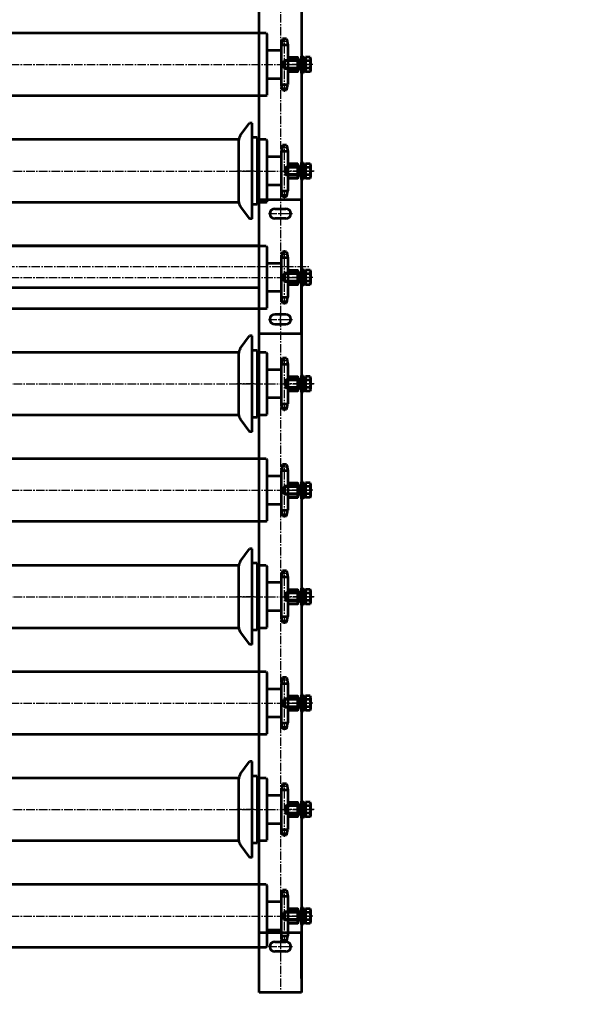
# Model space of a CAD drawing. Header units: millimetres. Extents: x -67280 to 67280, y -47520 to 47520.
# Drawn here: x -47074 to -46275, y -20531 to -19137 of the extents above; entities that cross this region are included whole.
import ezdxf

# ---------------------------------------------------------------- set-up
doc = ezdxf.new("R2010")
doc.units = ezdxf.units.MM
doc.linetypes.add('点画线', pattern=[18, 12, -2, 2, -2])
doc.layers.get('0').update_dxf_attribs({"lineweight": 35})
for name, color, linetype, lineweight in [('EB0', 7, 'Continuous', 35), ('EB0_1', 7, 'Continuous', 35), ('中心线层', 1, '点画线', 18), ('尺寸线层', 4, 'Continuous', 18), ('粗实线层', 7, 'Continuous', 35)]:
    doc.layers.add(name, color=color, linetype=linetype, lineweight=lineweight)
doc.styles.add('标准', font='', dxfattribs={"width": 0.667})
doc.styles.get('标准').set_extended_font_data('宋体')
doc.dimstyles.new('标准', dxfattribs={"dimscale": 160, "dimtxt": 2, "dimasz": 1, "dimexe": 1, "dimexo": 0, "dimgap": 1, "dimtad": 1, "dimdec": 1, "dimdsep": 46, "dimtxsty": '标准', "dimblk": '_CAXARROW', "dimcen": 0, "dimdle": 2, "dimaunit": 1, "dimadec": 0, "dimazin": 2, "dimtfac": 0.707107, "dimtdec": 3, "dimtmove": 0, "dimatfit": 3, "dimfxl": 0, "dimfrac": 2, "dimtolj": 1, "dimarcsym": 0})

# ---------------------------------------------------------------- blocks, each defined once
blk = doc.blocks.new('*X503')
at = {"layer": '尺寸线层', "linetype": 'Continuous', "lineweight": 18}
for points in [[(-51183.3, -18397.3), (-51163.3, -18557.3), (-51203.3, -18557.3)], [(-51183.3, -22837.3), (-51163.3, -22677.3), (-51203.3, -22677.3)]]:
    blk.add_hatch(color=0, dxfattribs=at).paths.add_polyline_path(points, flags=0)
at = {"layer": '尺寸线层', "color": 0}
for p, q in [((-46008, -18397.3), (-51343.3, -18397.3)), ((-46125.8, -22837.3), (-51343.3, -22837.3))]:
    blk.add_line(p, q, dxfattribs=at)
at = {"layer": '尺寸线层', "color": 0, "linetype": 'Continuous', "lineweight": 18}
blk.add_line((-51183.3, -18397.3), (-51183.3, -22837.3), dxfattribs=at)
at = {"layer": '尺寸线层', "color": 0, "insert": (-51503.3, -20617.3), "char_height": 320, "width": 1253.13, "attachment_point": 5, "rotation": 90, "line_spacing_factor": 1.15057, "style": '标准'}
blk.add_mtext('\\T1.1;4440', dxfattribs=at)
blk = doc.blocks.new('_CAXARROW')
blk.add_hatch(color=0).paths.add_polyline_path([(0, 0), (-1, 0.125), (-1, -0.125)], flags=0)
blk = doc.blocks.new('*X1335')
at = {"layer": 'EB0', "linetype": '点画线', "lineweight": 18}
for p, q in [((550, 248), (550, 325)), ((545.6, 319.7), (554.5, 319.7)), ((-576.9, 286.5), (588.1, 286.5)), ((590.1, 286.5), (546.6, 286.5)), ((573.5, 286.5), (582.6, 286.5)), ((545.6, 253.3), (554.5, 253.3)), ((545.6, 168.7), (554.5, 168.7)), ((550, 97), (550, 174)), ((-572.9, 135.5), (592.1, 135.5)), ((507, 135.5), (482, 135.5)), ((592.1, 135.5), (548.6, 135.5)), ((573.5, 135.5), (582.6, 135.5)), ((545.6, 102.3), (554.5, 102.3)), ((545.6, 17.7), (554.5, 17.7)), ((550, -54), (550, 23)), ((-576.9, -15.5), (588.1, -15.5)), ((590.1, -15.5), (546.6, -15.5)), ((573.5, -15.5), (582.6, -15.5)), ((545.6, -48.7), (554.5, -48.7)), ((545.6, -133.3), (554.5, -133.3)), ((550, -205), (550, -128)), ((-572.9, -166.5), (592.1, -166.5)), ((507, -166.5), (482, -166.5)), ((592.1, -166.5), (548.6, -166.5)), ((573.5, -166.5), (582.6, -166.5)), ((545.6, -199.7), (554.5, -199.7)), ((545.6, -284.3), (554.5, -284.3)), ((550, -356), (550, -279)), ((-576.9, -317.5), (588.1, -317.5)), ((590.1, -317.5), (546.6, -317.5)), ((573.5, -317.5), (582.6, -317.5)), ((545.6, -350.7), (554.5, -350.7)), ((550, -507), (550, -430)), ((545.6, -435.3), (554.5, -435.3)), ((-572.9, -468.5), (592.1, -468.5)), ((507, -468.5), (482, -468.5)), ((592.1, -468.5), (548.6, -468.5)), ((573.5, -468.5), (582.6, -468.5)), ((545.6, -501.7), (554.5, -501.7)), ((550, -658), (550, -581)), ((545.6, -586.3), (554.5, -586.3)), ((-576.9, -619.5), (588.1, -619.5)), ((590.1, -619.5), (546.6, -619.5)), ((573.5, -619.5), (582.6, -619.5)), ((545.6, -652.7), (554.5, -652.7)), ((545.6, -737.3), (554.5, -737.3)), ((550, -809), (550, -732)), ((-572.9, -770.5), (592.1, -770.5)), ((507, -770.5), (482, -770.5)), ((592.1, -770.5), (548.6, -770.5)), ((573.5, -770.5), (582.6, -770.5)), ((545.6, -803.7), (554.5, -803.7)), ((545.6, -888.3), (554.5, -888.3)), ((550, -960), (550, -883)), ((-576.9, -921.5), (588.1, -921.5)), ((590.1, -921.5), (546.6, -921.5)), ((573.5, -921.5), (582.6, -921.5)), ((545.6, -954.7), (554.5, -954.7))]:
    blk.add_line(p, q, dxfattribs=at)
at = {"layer": 'EB0'}
for p, q in [((574, 274.5), (574, 298.5)), ((574, 298.5), (576.5, 298.5)), ((574, 293), (576.5, 293)), ((576.5, 298.5), (576.5, 274.5)), ((576.5, 295.7), (576.5, 277.3)), ((576.5, 295.7), (579.6, 295.7)), ((579.6, 276.1), (579.6, 296.9)), ((586.3, 296.9), (579.6, 296.9)), ((579.6, 295.7), (579.6, 277.3)), ((587.1, 278.7), (587.1, 294.3)), ((549.6, 291.6), (550.5, 292.5)), ((549.6, 281.4), (549.6, 291.6)), ((571.6, 291.6), (549.6, 291.6)), ((549.6, 281.4), (550.5, 280.5)), ((571.6, 281.4), (549.6, 281.4)), ((579.6, 292.5), (550.5, 292.5)), ((550.5, 280.5), (550.5, 292.5)), ((579.6, 280.5), (550.5, 280.5)), ((571.6, 280.5), (571.6, 292.5)), ((576.5, 280), (574, 280)), ((576.5, 287.3), (579.6, 288.1)), ((576.5, 285.7), (576.9, 285.8)), ((576.9, 285.8), (579.6, 286.5)), ((579.6, 280.5), (579.6, 292.5)), ((586.3, 291.7), (579.6, 291.7)), ((586.3, 281.3), (579.6, 281.3)), ((576.5, 274.5), (574, 274.5)), ((576.5, 277.3), (579.6, 277.3)), ((586.3, 276.1), (579.6, 276.1)), ((551.6, 140.6), (552.5, 141.5)), ((551.6, 130.4), (551.6, 140.6)), ((573.6, 140.6), (551.6, 140.6)), ((579.6, 141.5), (552.5, 141.5)), ((552.5, 129.5), (552.5, 141.5)), ((570, 141.6), (574, 141.6)), ((573.6, 129.5), (573.6, 141.5)), ((574, 123.5), (574, 147.5)), ((574, 147.5), (576.5, 147.5)), ((574, 142), (576.5, 142)), ((576.5, 147.5), (576.5, 123.5)), ((576.5, 144.7), (576.5, 126.3)), ((576.5, 144.7), (579.6, 144.7)), ((579.6, 125.1), (579.6, 145.9)), ((586.3, 145.9), (579.6, 145.9)), ((579.6, 144.7), (579.6, 126.3)), ((579.6, 129.5), (579.6, 141.5)), ((586.3, 140.7), (579.6, 140.7)), ((587.1, 127.7), (587.1, 143.3)), ((551.6, 130.4), (552.5, 129.5)), ((573.6, 130.4), (551.6, 130.4)), ((579.6, 129.5), (552.5, 129.5)), ((570, 129.4), (574, 129.4)), ((576.5, 129), (574, 129)), ((576.5, 136.3), (579.6, 137.1)), ((576.5, 134.7), (576.9, 134.8)), ((576.5, 126.3), (579.6, 126.3)), ((576.9, 134.8), (579.6, 135.5)), ((586.3, 130.3), (579.6, 130.3)), ((576.5, 123.5), (574, 123.5)), ((586.3, 125.1), (579.6, 125.1)), ((549.6, -10.4), (550.5, -9.5)), ((549.6, -20.6), (549.6, -10.4)), ((571.6, -10.4), (549.6, -10.4)), ((579.6, -9.5), (550.5, -9.5)), ((550.5, -21.5), (550.5, -9.5)), ((571.6, -21.5), (571.6, -9.5)), ((574, -27.5), (574, -3.5)), ((574, -3.5), (576.5, -3.5)), ((574, -9), (576.5, -9)), ((576.5, -3.5), (576.5, -27.5)), ((576.5, -6.3), (576.5, -24.7)), ((576.5, -6.3), (579.6, -6.3)), ((576.5, -14.7), (579.6, -13.9)), ((579.6, -25.9), (579.6, -5.1)), ((586.3, -5.1), (579.6, -5.1)), ((579.6, -6.3), (579.6, -24.7)), ((579.6, -21.5), (579.6, -9.5)), ((586.3, -10.3), (579.6, -10.3)), ((587.1, -23.3), (587.1, -7.7)), ((549.6, -20.6), (550.5, -21.5)), ((571.6, -20.6), (549.6, -20.6)), ((579.6, -21.5), (550.5, -21.5)), ((576.5, -22), (574, -22)), ((576.5, -27.5), (574, -27.5)), ((576.5, -16.3), (576.9, -16.2)), ((576.5, -24.7), (579.6, -24.7)), ((576.9, -16.2), (579.6, -15.5)), ((586.3, -20.7), (579.6, -20.7)), ((586.3, -25.9), (579.6, -25.9)), ((551.6, -161.4), (552.5, -160.5)), ((551.6, -171.6), (551.6, -161.4)), ((573.6, -161.4), (551.6, -161.4)), ((579.6, -160.5), (552.5, -160.5)), ((552.5, -172.5), (552.5, -160.5)), ((570, -160.4), (574, -160.4)), ((573.6, -172.5), (573.6, -160.5)), ((574, -178.5), (574, -154.5)), ((574, -154.5), (576.5, -154.5)), ((574, -160), (576.5, -160)), ((576.5, -154.5), (576.5, -178.5)), ((576.5, -157.3), (576.5, -175.7)), ((576.5, -157.3), (579.6, -157.3)), ((576.5, -165.7), (579.6, -164.9)), ((576.5, -167.3), (576.9, -167.2)), ((576.9, -167.2), (579.6, -166.5)), ((579.6, -176.9), (579.6, -156.1)), ((586.3, -156.1), (579.6, -156.1)), ((579.6, -157.3), (579.6, -175.7)), ((579.6, -172.5), (579.6, -160.5)), ((586.3, -161.3), (579.6, -161.3)), ((587.1, -174.3), (587.1, -158.7)), ((551.6, -171.6), (552.5, -172.5)), ((573.6, -171.6), (551.6, -171.6)), ((579.6, -172.5), (552.5, -172.5)), ((570, -172.6), (574, -172.6)), ((576.5, -173), (574, -173)), ((576.5, -178.5), (574, -178.5)), ((576.5, -175.7), (579.6, -175.7)), ((586.3, -171.7), (579.6, -171.7)), ((586.3, -176.9), (579.6, -176.9)), ((574, -329.5), (574, -305.5)), ((574, -305.5), (576.5, -305.5)), ((576.5, -305.5), (576.5, -329.5)), ((549.6, -312.4), (550.5, -311.5)), ((549.6, -322.6), (549.6, -312.4)), ((571.6, -312.4), (549.6, -312.4)), ((579.6, -311.5), (550.5, -311.5)), ((550.5, -323.5), (550.5, -311.5)), ((571.6, -323.5), (571.6, -311.5)), ((574, -311), (576.5, -311)), ((576.5, -308.3), (576.5, -326.7)), ((576.5, -308.3), (579.6, -308.3)), ((576.5, -316.7), (579.6, -315.9)), ((576.5, -318.3), (576.9, -318.2)), ((576.9, -318.2), (579.6, -317.5)), ((579.6, -327.9), (579.6, -307.1)), ((586.3, -307.1), (579.6, -307.1)), ((579.6, -308.3), (579.6, -326.7)), ((579.6, -323.5), (579.6, -311.5)), ((586.3, -312.3), (579.6, -312.3)), ((587.1, -325.3), (587.1, -309.7)), ((549.6, -322.6), (550.5, -323.5)), ((571.6, -322.6), (549.6, -322.6)), ((579.6, -323.5), (550.5, -323.5)), ((576.5, -324), (574, -324)), ((576.5, -329.5), (574, -329.5)), ((576.5, -326.7), (579.6, -326.7)), ((586.3, -322.7), (579.6, -322.7)), ((586.3, -327.9), (579.6, -327.9)), ((574, -480.5), (574, -456.5)), ((574, -456.5), (576.5, -456.5)), ((576.5, -456.5), (576.5, -480.5)), ((576.5, -459.3), (576.5, -477.7)), ((576.5, -459.3), (579.6, -459.3)), ((579.6, -478.9), (579.6, -458.1)), ((586.3, -458.1), (579.6, -458.1)), ((579.6, -459.3), (579.6, -477.7)), ((551.6, -463.4), (552.5, -462.5)), ((551.6, -473.6), (551.6, -463.4)), ((573.6, -463.4), (551.6, -463.4)), ((551.6, -473.6), (552.5, -474.5)), ((573.6, -473.6), (551.6, -473.6)), ((579.6, -462.5), (552.5, -462.5)), ((552.5, -474.5), (552.5, -462.5)), ((570, -462.4), (574, -462.4)), ((573.6, -474.5), (573.6, -462.5)), ((574, -462), (576.5, -462)), ((576.5, -467.7), (579.6, -466.9)), ((576.5, -469.3), (576.9, -469.2)), ((576.9, -469.2), (579.6, -468.5)), ((579.6, -474.5), (579.6, -462.5)), ((586.3, -463.3), (579.6, -463.3)), ((586.3, -473.7), (579.6, -473.7)), ((587.1, -476.3), (587.1, -460.7)), ((579.6, -474.5), (552.5, -474.5)), ((570, -474.6), (574, -474.6)), ((576.5, -475), (574, -475)), ((576.5, -480.5), (574, -480.5)), ((576.5, -477.7), (579.6, -477.7)), ((586.3, -478.9), (579.6, -478.9)), ((574, -631.5), (574, -607.5)), ((574, -607.5), (576.5, -607.5)), ((574, -613), (576.5, -613)), ((576.5, -607.5), (576.5, -631.5)), ((576.5, -610.3), (576.5, -628.7)), ((576.5, -610.3), (579.6, -610.3)), ((579.6, -629.9), (579.6, -609.1)), ((586.3, -609.1), (579.6, -609.1)), ((579.6, -610.3), (579.6, -628.7)), ((587.1, -627.3), (587.1, -611.7)), ((549.6, -614.4), (550.5, -613.5)), ((549.6, -624.6), (549.6, -614.4)), ((571.6, -614.4), (549.6, -614.4)), ((549.6, -624.6), (550.5, -625.5)), ((571.6, -624.6), (549.6, -624.6)), ((579.6, -613.5), (550.5, -613.5)), ((550.5, -625.5), (550.5, -613.5)), ((579.6, -625.5), (550.5, -625.5)), ((571.6, -625.5), (571.6, -613.5)), ((576.5, -626), (574, -626)), ((576.5, -618.7), (579.6, -617.9)), ((576.5, -620.3), (576.9, -620.2)), ((576.9, -620.2), (579.6, -619.5)), ((579.6, -625.5), (579.6, -613.5)), ((586.3, -614.3), (579.6, -614.3)), ((586.3, -624.7), (579.6, -624.7)), ((576.5, -631.5), (574, -631.5)), ((576.5, -628.7), (579.6, -628.7)), ((586.3, -629.9), (579.6, -629.9)), ((551.6, -765.4), (552.5, -764.5)), ((551.6, -775.6), (551.6, -765.4)), ((573.6, -765.4), (551.6, -765.4)), ((579.6, -764.5), (552.5, -764.5)), ((552.5, -776.5), (552.5, -764.5)), ((570, -764.4), (574, -764.4)), ((573.6, -776.5), (573.6, -764.5)), ((574, -782.5), (574, -758.5)), ((574, -758.5), (576.5, -758.5)), ((574, -764), (576.5, -764)), ((576.5, -758.5), (576.5, -782.5)), ((576.5, -761.3), (576.5, -779.7)), ((576.5, -761.3), (579.6, -761.3)), ((579.6, -780.9), (579.6, -760.1)), ((586.3, -760.1), (579.6, -760.1)), ((579.6, -761.3), (579.6, -779.7)), ((579.6, -776.5), (579.6, -764.5)), ((586.3, -765.3), (579.6, -765.3)), ((587.1, -778.3), (587.1, -762.7)), ((551.6, -775.6), (552.5, -776.5)), ((573.6, -775.6), (551.6, -775.6)), ((579.6, -776.5), (552.5, -776.5)), ((570, -776.6), (574, -776.6)), ((576.5, -777), (574, -777)), ((576.5, -769.7), (579.6, -768.9)), ((576.5, -771.3), (576.9, -771.2)), ((576.5, -779.7), (579.6, -779.7)), ((576.9, -771.2), (579.6, -770.5)), ((586.3, -775.7), (579.6, -775.7)), ((576.5, -782.5), (574, -782.5)), ((586.3, -780.9), (579.6, -780.9)), ((549.6, -916.4), (550.5, -915.5)), ((549.6, -926.6), (549.6, -916.4)), ((571.6, -916.4), (549.6, -916.4)), ((579.6, -915.5), (550.5, -915.5)), ((550.5, -927.5), (550.5, -915.5)), ((571.6, -927.5), (571.6, -915.5)), ((574, -933.5), (574, -909.5)), ((574, -909.5), (576.5, -909.5)), ((574, -915), (576.5, -915)), ((576.5, -909.5), (576.5, -933.5)), ((576.5, -912.3), (576.5, -930.7)), ((576.5, -912.3), (579.6, -912.3)), ((576.5, -920.7), (579.6, -919.9)), ((579.6, -931.9), (579.6, -911.1)), ((586.3, -911.1), (579.6, -911.1)), ((579.6, -912.3), (579.6, -930.7)), ((579.6, -927.5), (579.6, -915.5)), ((586.3, -916.3), (579.6, -916.3)), ((587.1, -929.3), (587.1, -913.7)), ((549.6, -926.6), (550.5, -927.5)), ((571.6, -926.6), (549.6, -926.6)), ((579.6, -927.5), (550.5, -927.5)), ((576.5, -928), (574, -928)), ((576.5, -933.5), (574, -933.5)), ((576.5, -922.3), (576.9, -922.2)), ((576.5, -930.7), (579.6, -930.7)), ((576.9, -922.2), (579.6, -921.5)), ((586.3, -926.7), (579.6, -926.7)), ((586.3, -931.9), (579.6, -931.9))]:
    blk.add_line(p, q, dxfattribs=at)
at = {"layer": 'EB0', "linetype": 'Continuous', "lineweight": 18}
for p, q in [((574, 296.7), (576.5, 294.2)), ((574, 279.7), (576.5, 277.2)), ((574, 275.5), (575, 274.5)), ((574, 145.8), (575.7, 147.5)), ((574.4, 142), (576.5, 144.1)), ((574, 124.6), (576.5, 127.1)), ((574, -5.3), (576.5, -7.8)), ((574, -22.3), (576.5, -24.8)), ((574, -26.5), (575, -27.5)), ((574, -156.2), (575.7, -154.5)), ((574.4, -160), (576.5, -157.9)), ((574, -177.4), (576.5, -174.9)), ((574, -307.3), (576.5, -309.8)), ((574, -324.3), (576.5, -326.8)), ((574, -328.5), (575, -329.5)), ((574, -458.2), (575.7, -456.5)), ((574.4, -462), (576.5, -459.9)), ((574, -479.4), (576.5, -476.9)), ((574, -609.3), (576.5, -611.8)), ((574, -626.3), (576.5, -628.8)), ((574, -630.5), (575, -631.5)), ((574, -760.2), (575.7, -758.5)), ((574.4, -764), (576.5, -761.9)), ((574, -781.4), (576.5, -778.9)), ((574, -911.3), (576.5, -913.8)), ((574, -928.3), (576.5, -930.8)), ((574, -932.5), (575, -933.5))]:
    blk.add_line(p, q, dxfattribs=at)
at = {"layer": 'EB0', "color": 1, "linetype": '点画线', "lineweight": 18}
for p, q in [((571, 286.5), (579.5, 286.5)), ((573, 135.5), (581.5, 135.5)), ((571, -15.5), (579.5, -15.5)), ((573, -166.5), (581.5, -166.5)), ((571, -317.5), (579.5, -317.5)), ((573, -468.5), (581.5, -468.5)), ((571, -619.5), (579.5, -619.5)), ((573, -770.5), (581.5, -770.5)), ((571, -921.5), (579.5, -921.5))]:
    blk.add_line(p, q, dxfattribs=at)
at = {"layer": 'EB0'}
for centre, radius, start, end in [((582.3, 294.3), 4.79, 327.1328, 32.8672), ((569.1, 286.5), 18, 343.2213, 16.7787), ((582.3, 278.7), 4.79, 327.1328, 32.8672), ((582.3, 143.3), 4.79, 327.1328, 32.8672), ((569.1, 135.5), 18, 343.2213, 16.7787), ((582.3, 127.7), 4.79, 327.1328, 32.8672), ((582.3, -7.7), 4.79, 327.1328, 32.8672), ((569.1, -15.5), 18, 343.2213, 16.7787), ((582.3, -23.3), 4.79, 327.1328, 32.8672), ((582.3, -158.7), 4.79, 327.1328, 32.8672), ((569.1, -166.5), 18, 343.2213, 16.7787), ((582.3, -174.3), 4.79, 327.1328, 32.8672), ((582.3, -309.7), 4.79, 327.1328, 32.8672), ((569.1, -317.5), 18, 343.2213, 16.7787), ((582.3, -325.3), 4.79, 327.1328, 32.8672), ((582.3, -460.7), 4.79, 327.1328, 32.8672), ((569.1, -468.5), 18, 343.2213, 16.7787), ((582.3, -476.3), 4.79, 327.1328, 32.8672), ((582.3, -611.7), 4.79, 327.1328, 32.8672), ((569.1, -619.5), 18, 343.2213, 16.7787), ((582.3, -627.3), 4.79, 327.1328, 32.8672), ((582.3, -762.7), 4.79, 327.1328, 32.8672), ((569.1, -770.5), 18, 343.2213, 16.7787), ((582.3, -778.3), 4.79, 327.1328, 32.8672), ((582.3, -913.7), 4.79, 327.1328, 32.8672), ((569.1, -921.5), 18, 343.2213, 16.7787), ((582.3, -929.3), 4.79, 327.1328, 32.8672)]:
    blk.add_arc(centre, radius, start, end, dxfattribs=at)
at = {"layer": 'EB0_1'}
for p, q in [((514, -1030), (514, 1690)), ((574, 1690), (574, -1030)), ((514, -95), (514, 95)), ((514, 95), (574, 95)), ((574, -95), (574, 95)), ((536, 82), (552, 82)), ((552, 68), (536, 68)), ((-514, 30), (514, 30)), ((-514, -30), (514, -30)), ((552, -68), (536, -68)), ((536, -82), (552, -82)), ((514, -95), (574, -95)), ((514, -1010), (514, -945)), ((514, -945), (574, -945)), ((574, -1010), (574, -945)), ((536, -958), (552, -958)), ((552, -972), (536, -972))]:
    blk.add_line(p, q, dxfattribs=at)
at = {"layer": 'EB0_1', "linetype": 'Continuous', "lineweight": 35}
for p, q in [((554.5, 125.5), (569, 125.5)), ((554.5, -176.5), (569, -176.5)), ((554.5, -478.5), (569, -478.5)), ((554.5, -780.5), (569, -780.5))]:
    blk.add_line(p, q, dxfattribs=at)
at = {"layer": 'EB0_1'}
for centre, start, end in [((536, 75), 90, 270), ((552, 75), 270, 90), ((536, -75), 90, 270), ((552, -75), 270, 90), ((536, -965), 90, 270), ((552, -965), 270, 90)]:
    blk.add_arc(centre, 7, start, end, dxfattribs=at)
at = {"layer": '中心线层', "linetype": '点画线', "lineweight": 18}
for p, q in [((544, 1690), (544, -1030)), ((544, 84.5), (544, 65.5)), ((527.1, 75), (562, 75)), ((-583.5, 0), (585.2, 0)), ((544, -84.5), (544, -65.5)), ((527.1, -75), (562, -75)), ((544, -955.5), (544, -974.5)), ((527.1, -965), (562, -965))]:
    blk.add_line(p, q, dxfattribs=at)
at = {"layer": '粗实线层', "linetype": 'Continuous', "lineweight": 35}
for p, q in [((524, 331), (-524, 331)), ((524, 331), (525, 330)), ((525, 330), (525, 243)), ((552.9, 323), (547.1, 323)), ((545.6, 314.6), (554.5, 314.6)), ((545.6, 258.4), (545.6, 314.6)), ((554.5, 314.6), (554.5, 258.4)), ((545.6, 306.5), (525, 306.5)), ((554.5, 296.5), (569, 296.5)), ((569, 296.5), (554.5, 296.5)), ((570, 295.5), (569, 296.5)), ((569, 276.5), (569, 296.5)), ((570, 277.5), (570, 295.5)), ((545.6, 266.5), (525, 266.5)), ((554.5, 276.5), (569, 276.5)), ((569, 276.5), (554.5, 276.5)), ((569, 276.5), (570, 277.5)), ((545.6, 258.4), (554.5, 258.4)), ((524, 242), (-524, 242)), ((524, 242), (525, 243)), ((552.9, 250), (547.1, 250)), ((487.1, 185.7), (500.3, 203.5)), ((504, 203.5), (500.3, 203.5)), ((504, 67.5), (504, 203.5)), ((511, 183), (504, 183)), ((511, 183), (511, 88)), ((485, 180), (-485, 180)), ((485, 91.8), (485, 179.2)), ((524, 180), (511, 180)), ((524, 180), (525, 179)), ((525, 179), (525, 92)), ((552.9, 172), (547.1, 172)), ((545.6, 155.5), (525, 155.5)), ((545.6, 163.6), (554.5, 163.6)), ((545.6, 107.4), (545.6, 163.6)), ((554.5, 163.6), (554.5, 107.4)), ((554.5, 145.5), (569, 145.5)), ((569, 145.5), (554.5, 145.5)), ((570, 144.5), (569, 145.5)), ((569, 125.5), (569, 145.5)), ((570, 126.5), (570, 144.5)), ((569, 125.5), (554.5, 125.5)), ((569, 125.5), (570, 126.5)), ((545.6, 115.5), (525, 115.5)), ((545.6, 107.4), (554.5, 107.4)), ((552.9, 99), (547.1, 99)), ((485, 91), (-485, 91)), ((487.1, 85.3), (500.3, 67.5)), ((511, 88), (504, 88)), ((524, 91), (511, 91)), ((524, 91), (525, 92)), ((504, 67.5), (500.3, 67.5)), ((524, 29), (-524, 29)), ((524, 29), (525, 28)), ((525, 28), (525, -59)), ((552.9, 21), (547.1, 21)), ((545.6, 4.5), (525, 4.5)), ((545.6, 12.6), (554.5, 12.6)), ((545.6, -43.6), (545.6, 12.6)), ((554.5, 12.6), (554.5, -43.6)), ((554.5, -5.5), (569, -5.5)), ((569, -5.5), (554.5, -5.5)), ((570, -6.5), (569, -5.5)), ((569, -25.5), (569, -5.5)), ((570, -24.5), (570, -6.5)), ((554.5, -25.5), (569, -25.5)), ((569, -25.5), (554.5, -25.5)), ((569, -25.5), (570, -24.5)), ((545.6, -35.5), (525, -35.5)), ((545.6, -43.6), (554.5, -43.6)), ((552.9, -52), (547.1, -52)), ((524, -60), (-524, -60)), ((524, -60), (525, -59)), ((487.1, -116.3), (500.3, -98.5)), ((504, -98.5), (500.3, -98.5)), ((504, -234.5), (504, -98.5)), ((485, -122), (-485, -122)), ((485, -210.2), (485, -122.8)), ((511, -119), (504, -119)), ((511, -119), (511, -214)), ((524, -122), (511, -122)), ((524, -122), (525, -123)), ((525, -123), (525, -210)), ((545.6, -138.4), (554.5, -138.4)), ((545.6, -194.6), (545.6, -138.4)), ((552.9, -130), (547.1, -130)), ((554.5, -138.4), (554.5, -194.6)), ((545.6, -146.5), (525, -146.5)), ((554.5, -156.5), (569, -156.5)), ((569, -156.5), (554.5, -156.5)), ((570, -157.5), (569, -156.5)), ((569, -176.5), (569, -156.5)), ((570, -175.5), (570, -157.5)), ((569, -176.5), (554.5, -176.5)), ((569, -176.5), (570, -175.5)), ((545.6, -186.5), (525, -186.5)), ((545.6, -194.6), (554.5, -194.6)), ((552.9, -203), (547.1, -203)), ((485, -211), (-485, -211)), ((487.1, -216.7), (500.3, -234.5)), ((511, -214), (504, -214)), ((524, -211), (511, -211)), ((524, -211), (525, -210)), ((504, -234.5), (500.3, -234.5)), ((524, -273), (-524, -273)), ((524, -273), (525, -274)), ((525, -274), (525, -361)), ((545.6, -289.4), (554.5, -289.4)), ((545.6, -345.6), (545.6, -289.4)), ((552.9, -281), (547.1, -281)), ((554.5, -289.4), (554.5, -345.6)), ((545.6, -297.5), (525, -297.5)), ((554.5, -307.5), (569, -307.5)), ((569, -307.5), (554.5, -307.5)), ((570, -308.5), (569, -307.5)), ((569, -327.5), (569, -307.5)), ((570, -326.5), (570, -308.5)), ((554.5, -327.5), (569, -327.5)), ((569, -327.5), (554.5, -327.5)), ((569, -327.5), (570, -326.5)), ((545.6, -337.5), (525, -337.5)), ((545.6, -345.6), (554.5, -345.6)), ((524, -362), (-524, -362)), ((524, -362), (525, -361)), ((552.9, -354), (547.1, -354)), ((487.1, -418.3), (500.3, -400.5)), ((504, -400.5), (500.3, -400.5)), ((504, -536.5), (504, -400.5)), ((485, -424), (-485, -424)), ((485, -512.2), (485, -424.8)), ((511, -421), (504, -421)), ((511, -421), (511, -516)), ((524, -424), (511, -424)), ((524, -424), (525, -425)), ((525, -425), (525, -512)), ((552.9, -432), (547.1, -432)), ((545.6, -440.4), (554.5, -440.4)), ((545.6, -496.6), (545.6, -440.4)), ((554.5, -440.4), (554.5, -496.6)), ((545.6, -448.5), (525, -448.5)), ((554.5, -458.5), (569, -458.5)), ((569, -458.5), (554.5, -458.5)), ((570, -459.5), (569, -458.5)), ((569, -478.5), (569, -458.5)), ((570, -477.5), (570, -459.5)), ((569, -478.5), (554.5, -478.5)), ((569, -478.5), (570, -477.5)), ((545.6, -488.5), (525, -488.5)), ((545.6, -496.6), (554.5, -496.6)), ((485, -513), (-485, -513)), ((524, -513), (511, -513)), ((524, -513), (525, -512)), ((552.9, -505), (547.1, -505)), ((487.1, -518.7), (500.3, -536.5)), ((511, -516), (504, -516)), ((504, -536.5), (500.3, -536.5)), ((524, -575), (-524, -575)), ((524, -575), (525, -576)), ((525, -576), (525, -663)), ((552.9, -583), (547.1, -583)), ((545.6, -599.5), (525, -599.5)), ((545.6, -591.4), (554.5, -591.4)), ((545.6, -647.6), (545.6, -591.4)), ((554.5, -591.4), (554.5, -647.6)), ((554.5, -609.5), (569, -609.5)), ((569, -609.5), (554.5, -609.5)), ((570, -610.5), (569, -609.5)), ((569, -629.5), (569, -609.5)), ((570, -628.5), (570, -610.5)), ((545.6, -639.5), (525, -639.5)), ((554.5, -629.5), (569, -629.5)), ((569, -629.5), (554.5, -629.5)), ((569, -629.5), (570, -628.5)), ((545.6, -647.6), (554.5, -647.6)), ((524, -664), (-524, -664)), ((524, -664), (525, -663)), ((552.9, -656), (547.1, -656)), ((487.1, -720.3), (500.3, -702.5)), ((504, -702.5), (500.3, -702.5)), ((504, -838.5), (504, -702.5)), ((511, -723), (504, -723)), ((511, -723), (511, -818)), ((485, -726), (-485, -726)), ((485, -814.2), (485, -726.8)), ((524, -726), (511, -726)), ((524, -726), (525, -727)), ((525, -727), (525, -814)), ((552.9, -734), (547.1, -734)), ((545.6, -750.5), (525, -750.5)), ((545.6, -742.4), (554.5, -742.4)), ((545.6, -798.6), (545.6, -742.4)), ((554.5, -742.4), (554.5, -798.6)), ((554.5, -760.5), (569, -760.5)), ((569, -760.5), (554.5, -760.5)), ((570, -761.5), (569, -760.5)), ((569, -780.5), (569, -760.5)), ((570, -779.5), (570, -761.5)), ((569, -780.5), (554.5, -780.5)), ((569, -780.5), (570, -779.5)), ((545.6, -790.5), (525, -790.5)), ((545.6, -798.6), (554.5, -798.6)), ((552.9, -807), (547.1, -807)), ((485, -815), (-485, -815)), ((487.1, -820.7), (500.3, -838.5)), ((511, -818), (504, -818)), ((524, -815), (511, -815)), ((524, -815), (525, -814)), ((504, -838.5), (500.3, -838.5)), ((524, -877), (-524, -877)), ((524, -877), (525, -878)), ((525, -878), (525, -965)), ((552.9, -885), (547.1, -885)), ((545.6, -901.5), (525, -901.5)), ((545.6, -893.4), (554.5, -893.4)), ((545.6, -949.6), (545.6, -893.4)), ((554.5, -893.4), (554.5, -949.6)), ((554.5, -911.5), (569, -911.5)), ((569, -911.5), (554.5, -911.5)), ((570, -912.5), (569, -911.5)), ((569, -931.5), (569, -911.5)), ((570, -930.5), (570, -912.5)), ((554.5, -931.5), (569, -931.5)), ((569, -931.5), (554.5, -931.5)), ((569, -931.5), (570, -930.5)), ((545.6, -941.5), (525, -941.5)), ((545.6, -949.6), (554.5, -949.6)), ((552.9, -958), (547.1, -958)), ((524, -966), (-524, -966)), ((524, -966), (525, -965))]:
    blk.add_line(p, q, dxfattribs=at)
at = {"layer": '粗实线层'}
blk.add_line((574, -1030), (514, -1030), dxfattribs=at)
at = {"layer": '粗实线层', "linetype": 'Continuous', "lineweight": 35}
for centre, start, end in [((496, 179.2), 143.5872, 180), ((496, 91.8), 180, 216.4128), ((496, -122.8), 143.5872, 180), ((496, -210.2), 180, 216.4128), ((496, -424.8), 143.5872, 180), ((496, -512.2), 180, 216.4128), ((496, -726.8), 143.5872, 180), ((496, -814.2), 180, 216.4128)]:
    blk.add_arc(centre, 11, start, end, dxfattribs=at)
for points, knots in [([(547.1, 323), (546.8, 321.9), (546.1, 319.1), (545.8, 316.3), (545.6, 314.6)], [0, 0, 0, 0, 1179.311365, 2947.313231, 2947.313231, 2947.313231, 2947.313231]), ([(552.9, 323), (553.2, 321.9), (553.9, 319.1), (554.2, 316.3), (554.5, 314.6)], [0, 0, 0, 0, 1193.986211, 2983.988337, 2983.988337, 2983.988337, 2983.988337]), ([(547.1, 250), (546.8, 251.1), (546.1, 253.9), (545.8, 256.7), (545.6, 258.4)], [0, 0, 0, 0, 1177.854389, 2943.671984, 2943.671984, 2943.671984, 2943.671984]), ([(552.9, 250), (553.2, 251.1), (553.9, 253.9), (554.2, 256.7), (554.5, 258.4)], [0, 0, 0, 0, 1193.98521, 2983.985836, 2983.985836, 2983.985836, 2983.985836]), ([(547.1, 172), (546.8, 170.9), (546.1, 168.1), (545.8, 165.3), (545.6, 163.6)], [0, 0, 0, 0, 1203.336189, 3007.35563, 3007.35563, 3007.35563, 3007.35563]), ([(552.9, 172), (553.2, 170.9), (553.9, 168.1), (554.2, 165.3), (554.5, 163.6)], [0, 0, 0, 0, 1220.861781, 3051.155265, 3051.155265, 3051.155265, 3051.155265]), ([(547.1, 99), (546.8, 100.1), (546.1, 102.9), (545.8, 105.7), (545.6, 107.4)], [0, 0, 0, 0, 1253.021938, 3131.529339, 3131.529339, 3131.529339, 3131.529339]), ([(552.9, 99), (553.2, 100.1), (553.9, 102.9), (554.2, 105.7), (554.5, 107.4)], [0, 0, 0, 0, 1271.150466, 3176.835821, 3176.835821, 3176.835821, 3176.835821]), ([(547.1, 21), (546.8, 19.9), (546.1, 17.1), (545.8, 14.3), (545.6, 12.6)], [0, 0, 0, 0, 1338.737187, 3345.747308, 3345.747308, 3345.747308, 3345.747308]), ([(552.9, 21), (553.2, 19.9), (553.9, 17.1), (554.2, 14.3), (554.5, 12.6)], [0, 0, 0, 0, 1357.199709, 3391.888504, 3391.888504, 3391.888504, 3391.888504]), ([(547.1, -52), (546.8, -50.9), (546.1, -48.1), (545.8, -45.3), (545.6, -43.6)], [0, 0, 0, 0, 1426.201008, 3564.335278, 3564.335278, 3564.335278, 3564.335278]), ([(552.9, -52), (553.2, -50.9), (553.9, -48.1), (554.2, -45.3), (554.5, -43.6)], [0, 0, 0, 0, 1444.660996, 3610.470141, 3610.470141, 3610.470141, 3610.470141]), ([(547.1, -130), (546.8, -131.1), (546.1, -133.9), (545.8, -136.7), (545.6, -138.4)], [0, 0, 0, 0, 1553.339684, 3882.077915, 3882.077915, 3882.077915, 3882.077915]), ([(552.9, -130), (553.2, -131.1), (553.9, -133.9), (554.2, -136.7), (554.5, -138.4)], [0, 0, 0, 0, 1571.569398, 3927.637281, 3927.637281, 3927.637281, 3927.637281]), ([(547.1, -203), (546.8, -201.9), (546.1, -199.1), (545.8, -196.3), (545.6, -194.6)], [0, 0, 0, 0, 1665.810823, 4163.163712, 4163.163712, 4163.163712, 4163.163712]), ([(552.9, -203), (553.2, -201.9), (553.9, -199.1), (554.2, -196.3), (554.5, -194.6)], [0, 0, 0, 0, 1683.773739, 4208.056301, 4208.056301, 4208.056301, 4208.056301]), ([(547.1, -281), (546.8, -282.1), (546.1, -284.9), (545.8, -287.7), (545.6, -289.4)], [0, 0, 0, 0, 1820.017936, 4548.555287, 4548.555287, 4548.555287, 4548.555287]), ([(552.9, -281), (553.2, -282.1), (553.9, -284.9), (554.2, -287.7), (554.5, -289.4)], [0, 0, 0, 0, 1837.541104, 4592.348867, 4592.348867, 4592.348867, 4592.348867]), ([(547.1, -354), (546.8, -352.9), (546.1, -350.1), (545.8, -347.3), (545.6, -345.6)], [0, 0, 0, 0, 1948.688063, 4870.125298, 4870.125298, 4870.125298, 4870.125298]), ([(552.9, -354), (553.2, -352.9), (553.9, -350.1), (554.2, -347.3), (554.5, -345.6)], [0, 0, 0, 0, 1965.869342, 4913.064434, 4913.064434, 4913.064434, 4913.064434]), ([(547.1, -432), (546.8, -433.1), (546.1, -435.9), (545.8, -438.7), (545.6, -440.4)], [0, 0, 0, 0, 2120.360091, 5299.164866, 5299.164866, 5299.164866, 5299.164866]), ([(552.9, -432), (553.2, -433.1), (553.9, -435.9), (554.2, -438.7), (554.5, -440.4)], [0, 0, 0, 0, 2137.070859, 5340.92811, 5340.92811, 5340.92811, 5340.92811]), ([(547.1, -505), (546.8, -503.9), (546.1, -501.1), (545.8, -498.3), (545.6, -496.6)], [0, 0, 0, 0, 2259.445631, 5646.764886, 5646.764886, 5646.764886, 5646.764886]), ([(552.9, -505), (553.2, -503.9), (553.9, -501.1), (554.2, -498.3), (554.5, -496.6)], [0, 0, 0, 0, 2275.826411, 5687.703428, 5687.703428, 5687.703428, 5687.703428]), ([(547.1, -583), (546.8, -584.1), (546.1, -586.9), (545.8, -589.7), (545.6, -591.4)], [0, 0, 0, 0, 2442.421269, 6104.054229, 6104.054229, 6104.054229, 6104.054229]), ([(552.9, -583), (553.2, -584.1), (553.9, -586.9), (554.2, -589.7), (554.5, -591.4)], [0, 0, 0, 0, 2458.372537, 6143.919344, 6143.919344, 6143.919344, 6143.919344]), ([(547.1, -656), (546.8, -654.9), (546.1, -652.1), (545.8, -649.3), (545.6, -647.6)], [0, 0, 0, 0, 2588.274989, 6468.569157, 6468.569157, 6468.569157, 6468.569157]), ([(552.9, -656), (553.2, -654.9), (553.9, -652.1), (554.2, -649.3), (554.5, -647.6)], [0, 0, 0, 0, 2603.937297, 6507.712109, 6507.712109, 6507.712109, 6507.712109]), ([(547.1, -734), (546.8, -735.1), (546.1, -737.9), (545.8, -740.7), (545.6, -742.4)], [0, 0, 0, 0, 2778.718335, 6944.521659, 6944.521659, 6944.521659, 6944.521659]), ([(552.9, -734), (553.2, -735.1), (553.9, -737.9), (554.2, -740.7), (554.5, -742.4)], [0, 0, 0, 0, 2794.010378, 6982.739252, 6982.739252, 6982.739252, 6982.739252]), ([(547.1, -807), (546.8, -805.9), (546.1, -803.1), (545.8, -800.3), (545.6, -798.6)], [0, 0, 0, 0, 2929.083322, 7320.311064, 7320.311064, 7320.311064, 7320.311064]), ([(552.9, -807), (553.2, -805.9), (553.9, -803.1), (554.2, -800.3), (554.5, -798.6)], [0, 0, 0, 0, 2944.130946, 7357.917809, 7357.917809, 7357.917809, 7357.917809]), ([(547.1, -885), (546.8, -886.1), (546.1, -888.9), (545.8, -891.7), (545.6, -893.4)], [0, 0, 0, 0, 3124.612067, 7808.972899, 7808.972899, 7808.972899, 7808.972899]), ([(552.9, -885), (553.2, -886.1), (553.9, -888.9), (554.2, -891.7), (554.5, -893.4)], [0, 0, 0, 0, 3139.346219, 7845.796222, 7845.796222, 7845.796222, 7845.796222]), ([(547.1, -958), (546.8, -956.9), (546.1, -954.1), (545.8, -951.3), (545.6, -949.6)], [0, 0, 0, 0, 3278.079894, 8192.516865, 8192.516865, 8192.516865, 8192.516865]), ([(552.9, -958), (553.2, -956.9), (553.9, -954.1), (554.2, -951.3), (554.5, -949.6)], [0, 0, 0, 0, 3292.609116, 8228.82803, 8228.82803, 8228.82803, 8228.82803])]:
    blk.add_open_spline(points, degree=3, knots=knots, dxfattribs=at)

msp = doc.modelspace()

# ---------------------------------------------------------------- dimensions: what is measured, and where the dimension line sits
at = {"layer": '尺寸线层'}
dim = msp.add_linear_dim(base=(-51183.269, -22837.309), p1=(-46007.985, -18397.309), p2=(-46125.8, -22837.309), angle=270, dimstyle='标准', override={"dimsah": 1, "dimtfill": 1, "dimtzin": 8}, dxfattribs=at)
dim.commit()
dim.dimension.update_dxf_attribs({"geometry": '*X503', "text_midpoint": (-51183.269, -20617.309)})

# ---------------------------------------------------------------- next in the draw order: block references
at = {"layer": '中心线层'}
msp.add_blockref('*X1335', (-47247.969, -19487.289), dxfattribs=at)

doc.saveas('drawing.dxf')
